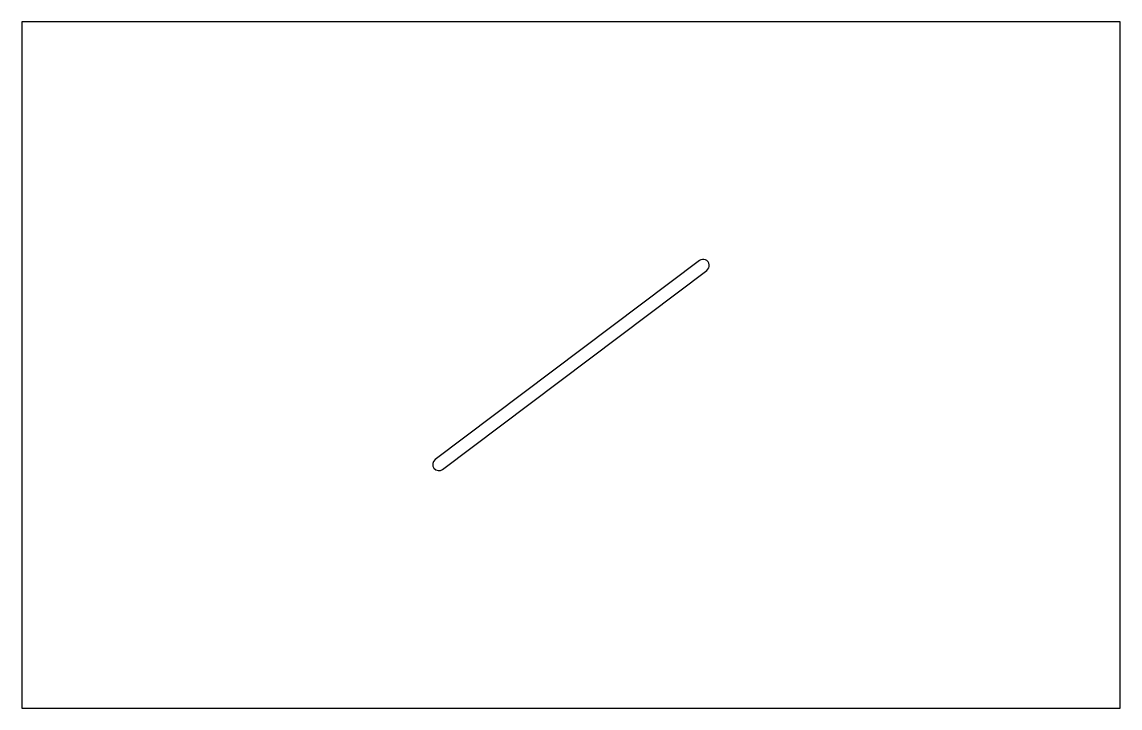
# Model space of a CAD drawing. Header units: millimetres. Extents: x 0 to 80, y 0 to 50.
import ezdxf

# ---------------------------------------------------------------- set-up
doc = ezdxf.new("R2010")
doc.units = ezdxf.units.MM
doc.layers.get('0').update_dxf_attribs({"linetype": 'CONTINUOUS'})

msp = doc.modelspace()

# ---------------------------------------------------------------- linework, layer by layer
for p, q in [((80, 50), (0, 50)), ((0, 50), (0, 0)), ((80, 0), (80, 50)), ((49.353, 32.611), (30.106, 18.108)), ((30.647, 17.389), (49.894, 31.892)), ((0, 0), (80, 0))]:
    msp.add_line(p, q)
for centre, start, end in [((49.624, 32.252), -53, 127), ((30.376, 17.748), 127, 307)]:
    msp.add_arc(centre, 0.45, start, end)

doc.saveas('drawing.dxf')
